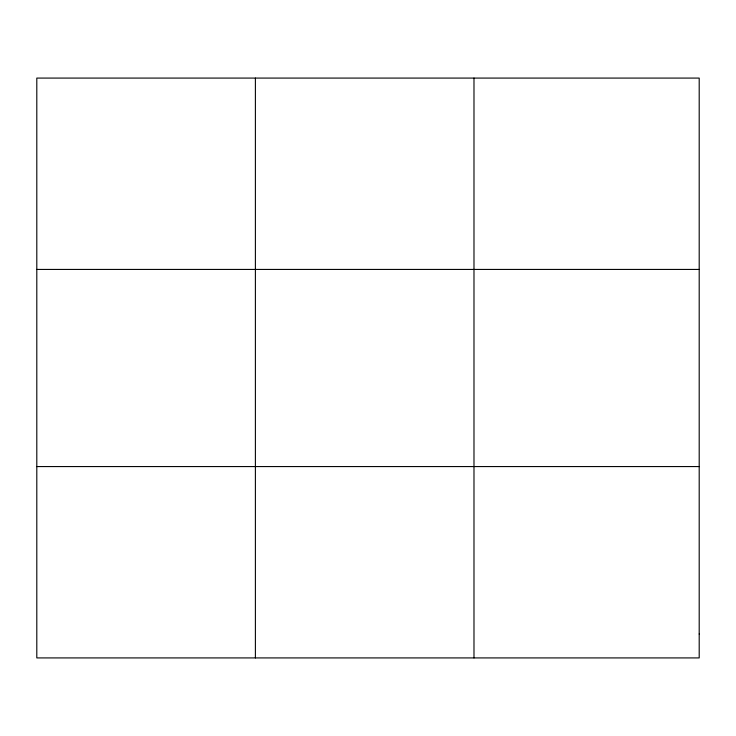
<?xml version="1.0" encoding="UTF-8"?>
<svg xmlns="http://www.w3.org/2000/svg" width="736" height="736" viewBox="0 0 736 736"><rect width="100%" height="100%" fill="white"/><g stroke="black" fill="none" stroke-linecap="round" stroke-linejoin="round"><path stroke-width="1.1" d="M255.392 657.92L255.392 78.08M473.984 657.92L473.984 78.08M36.8 269.431L699.2 269.431M36.8 466.569L699.2 466.569M699.2 634L699.2 657.92L36.8 657.92L36.8 78.08L699.2 78.08L699.2 634"/></g></svg>
